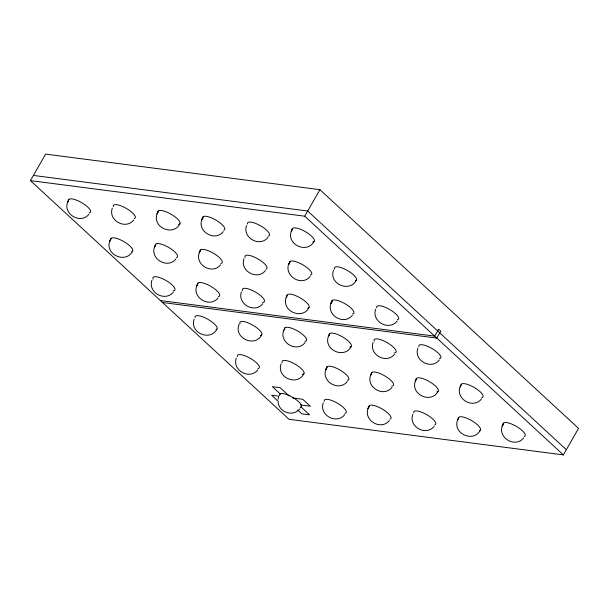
<?xml version="1.0" encoding="UTF-8"?>
<svg xmlns="http://www.w3.org/2000/svg" width="609" height="609" viewBox="0 0 609 609"><rect width="100%" height="100%" fill="white"/><g stroke="black" fill="none" stroke-linecap="round" stroke-linejoin="round"><path stroke-width="0.91" d="M112.3 208.149C107.877 220.42 125.637 230.248 133.736 220.016M151.938 280.216C147.515 292.495 165.275 302.315 173.375 292.084M194.126 319.154C189.254 332.758 210.394 341.885 217.002 329.02M246.538 225.558C242.116 237.837 259.876 247.657 267.975 237.426M243.981 258.688C239.558 270.967 257.318 280.795 265.417 270.563M241.43 291.825C237.008 304.104 254.768 313.924 262.86 303.693M236.322 358.092C231.9 370.371 249.66 380.191 257.752 369.96M283.893 330.063C278.496 342.418 296.72 353.19 305.056 342.631M281.061 363.893C276.189 377.496 297.329 386.624 303.937 373.766M278.024 399.298L278.511 397.03M333.473 270.297C328.601 283.901 349.741 293.028 356.349 280.17M323.257 402.831C318.834 415.11 336.594 424.93 344.686 414.699M375.662 309.235C371.239 321.514 388.999 331.334 397.098 321.11M373.111 342.372C368.689 354.651 386.449 364.471 394.541 354.24M417.858 348.173C413.435 360.452 431.195 370.272 439.287 360.048M412.742 414.44C408.319 426.719 426.087 436.539 434.179 426.308M460.313 386.411C454.923 398.766 473.147 409.545 481.483 398.979M67.827 201.64C62.438 213.995 80.662 224.774 88.99 214.208M110.016 240.578C104.101 254.273 125.812 264.405 132.625 251.144M157.32 213.249C151.397 226.944 173.116 237.076 179.921 223.823M154.762 246.386C149.372 258.741 167.597 269.513 175.925 258.954M202.066 219.057C196.669 231.412 214.901 242.184 223.229 231.626M199.508 252.187C194.119 264.542 212.343 275.314 220.671 264.755M196.951 285.324C191.561 297.679 209.785 308.451 218.121 297.892M239.147 324.254C233.224 337.949 254.943 348.082 261.748 334.828M291.551 230.666C285.636 244.361 307.347 254.493 314.16 241.233M286.443 296.926C280.528 310.628 302.239 320.753 309.045 307.499M331.189 302.734C325.8 315.089 344.024 325.861 352.352 315.302M328.632 335.863C322.717 349.558 344.435 359.691 351.241 346.437M326.081 369.001C320.684 381.356 338.916 392.127 347.244 381.569M370.828 374.801C365.43 387.157 383.662 397.936 391.99 387.37M368.27 407.939C362.88 420.294 381.105 431.065 389.433 420.507M415.574 380.61C409.651 394.305 431.37 404.437 438.175 391.176M457.762 419.548C451.84 433.243 473.558 443.375 480.364 430.114M502.509 425.348C497.111 437.704 515.343 448.475 523.671 437.917M68.581 199.843L67.553 202.34L68.893 199.379M110.769 238.781L109.749 241.278L111.082 238.309M158.074 211.452L157.046 213.949L158.378 210.988M155.516 244.59L154.496 247.087L155.828 244.118M202.812 217.261L201.792 219.758L203.124 216.789M200.262 250.39L199.234 252.887L200.574 249.918M197.704 283.528L196.684 286.017L198.016 283.056M292.305 228.87L291.285 231.367L292.617 228.398M289.747 261.999C282.028 274.446 301.097 287.76 310.164 276.364M287.197 295.137L286.177 297.626L287.509 294.665M331.943 300.937L330.915 303.434L332.255 300.465M329.385 334.075L328.365 336.564L329.697 333.603M326.835 367.204L325.807 369.701L327.14 366.732M371.574 373.012L370.554 375.502L371.886 372.541M369.024 406.142L368.003 408.639L369.336 405.67M416.32 378.813L415.3 381.31L416.632 378.341M458.516 417.751L457.488 420.248L458.821 417.279M503.255 423.552L502.235 426.049L503.567 423.08M283.619 330.763L284.951 327.794M460.046 387.111L461.378 384.15M30.45 180.622L45.637 154.107L319.923 189.688L578.55 428.378L563.363 454.893L289.077 419.312L30.45 180.622L304.736 216.203L563.363 454.893M304.736 216.203L319.923 189.688M298.212 410.481L299.94 408.898M297.58 410.908C290.47 416.35 278.983 411.265 278.146 402.389M33.419 175.438L307.712 211.018L566.34 449.701M160.395 300.549L434.681 336.13L438.647 329.218L440.756 331.159L436.798 338.079L162.504 302.498M278.8 396.185L271.599 395.249L278.45 401.575M292.891 398.012L302.772 399.291L310.308 406.256L300.427 404.97M289.039 395.888L280.163 387.697L272.383 386.685L280.574 394.251M300.679 406.629L309.562 414.82L301.775 413.815L297.679 410.032M503.369 424.945A12.561 3.86 29.8 0 1 515.754 426.026A12.561 3.86 29.8 0 1 524.174 436.539M458.501 418.771A12.561 3.86 29.8 0 1 471.396 420.438A12.561 3.86 29.8 0 1 479.435 430.738M413.755 412.963A12.561 3.86 29.8 0 1 426.65 414.638A12.561 3.86 29.8 0 1 434.689 424.93M369.016 407.162A12.561 3.86 29.8 0 1 381.912 408.837A12.561 3.86 29.8 0 1 389.943 419.129M324.27 401.354A12.561 3.86 29.8 0 1 337.553 403.257A12.561 3.86 29.8 0 1 344.823 413.412M279.523 395.553A12.561 3.86 29.8 0 1 292.419 397.228A12.561 3.86 29.8 0 1 300.45 407.52M461.059 385.634A12.561 3.86 29.8 0 1 474.342 387.537A12.561 3.86 29.8 0 1 481.612 397.692M416.312 379.833A12.561 3.86 29.8 0 1 429.596 381.729A12.561 3.86 29.8 0 1 436.866 391.891M371.688 374.398A12.561 3.86 29.8 0 1 384.85 375.928A12.561 3.86 29.8 0 1 391.701 386.136M326.82 368.224A12.561 3.86 29.8 0 1 340.104 370.12A12.561 3.86 29.8 0 1 347.374 380.282M282.195 362.789A12.561 3.86 29.8 0 1 295.357 364.319A12.561 3.86 29.8 0 1 302.209 374.527M237.335 356.615A12.561 3.86 29.8 0 1 250.619 358.511A12.561 3.86 29.8 0 1 257.889 368.673M418.87 346.696A12.561 3.86 29.8 0 1 432.154 348.599A12.561 3.86 29.8 0 1 439.424 358.754M374.238 341.261A12.561 3.86 29.8 0 1 387.408 342.791A12.561 3.86 29.8 0 1 394.251 352.999M329.378 335.087A12.561 3.86 29.8 0 1 342.661 336.99A12.561 3.86 29.8 0 1 349.931 347.145M284.746 329.652A12.561 3.86 29.8 0 1 297.915 331.182A12.561 3.86 29.8 0 1 304.766 341.39M240.007 323.851A12.561 3.86 29.8 0 1 252.781 325.153A12.561 3.86 29.8 0 1 260.439 335.536M195.139 317.677A12.561 3.86 29.8 0 1 208.034 319.352A12.561 3.86 29.8 0 1 216.073 329.644M376.674 307.766A12.561 3.86 29.8 0 1 389.958 309.661A12.561 3.86 29.8 0 1 397.228 319.816M332.05 302.323A12.561 3.86 29.8 0 1 344.823 303.632A12.561 3.86 29.8 0 1 352.489 314.016M287.128 295.814A12.561 3.86 29.8 0 1 300.854 298.281A12.561 3.86 29.8 0 1 307.743 308.207M242.557 290.714A12.561 3.86 29.8 0 1 255.727 292.244A12.561 3.86 29.8 0 1 262.57 302.46M197.636 284.205A12.561 3.86 29.8 0 1 211.361 286.672A12.561 3.86 29.8 0 1 218.25 296.598M153.072 279.112A12.561 3.86 29.8 0 1 166.234 280.635A12.561 3.86 29.8 0 1 173.085 290.851M334.607 269.193A12.561 3.86 29.8 0 1 346.993 270.274A12.561 3.86 29.8 0 1 355.412 280.795M289.678 262.677A12.561 3.86 29.8 0 1 303.411 265.143A12.561 3.86 29.8 0 1 310.293 275.078M245.115 257.584A12.561 3.86 29.8 0 1 257.5 258.665A12.561 3.86 29.8 0 1 265.927 269.186M200.186 251.068A12.561 3.86 29.8 0 1 213.919 253.542A12.561 3.86 29.8 0 1 220.808 263.469M155.622 245.975A12.561 3.86 29.8 0 1 168.008 247.056A12.561 3.86 29.8 0 1 176.435 257.577M110.762 239.801A12.561 3.86 29.8 0 1 123.657 241.476A12.561 3.86 29.8 0 1 131.689 251.768M292.297 229.89A12.561 3.86 29.8 0 1 305.581 231.785A12.561 3.86 29.8 0 1 312.851 241.94M247.551 224.082A12.561 3.86 29.8 0 1 260.835 225.985A12.561 3.86 29.8 0 1 268.105 236.14M202.805 218.281A12.561 3.86 29.8 0 1 215.7 219.956A12.561 3.86 29.8 0 1 223.731 230.248M158.058 212.472A12.561 3.86 29.8 0 1 171.342 214.376A12.561 3.86 29.8 0 1 178.612 224.531M113.312 206.672A12.561 3.86 29.8 0 1 126.208 208.347A12.561 3.86 29.8 0 1 134.246 218.639M68.505 200.521A12.561 3.86 29.8 0 1 82.238 202.995A12.561 3.86 29.8 0 1 89.127 212.922M289.001 263.796L288.727 264.496L290.059 261.527L289.001 263.796"/></g></svg>
